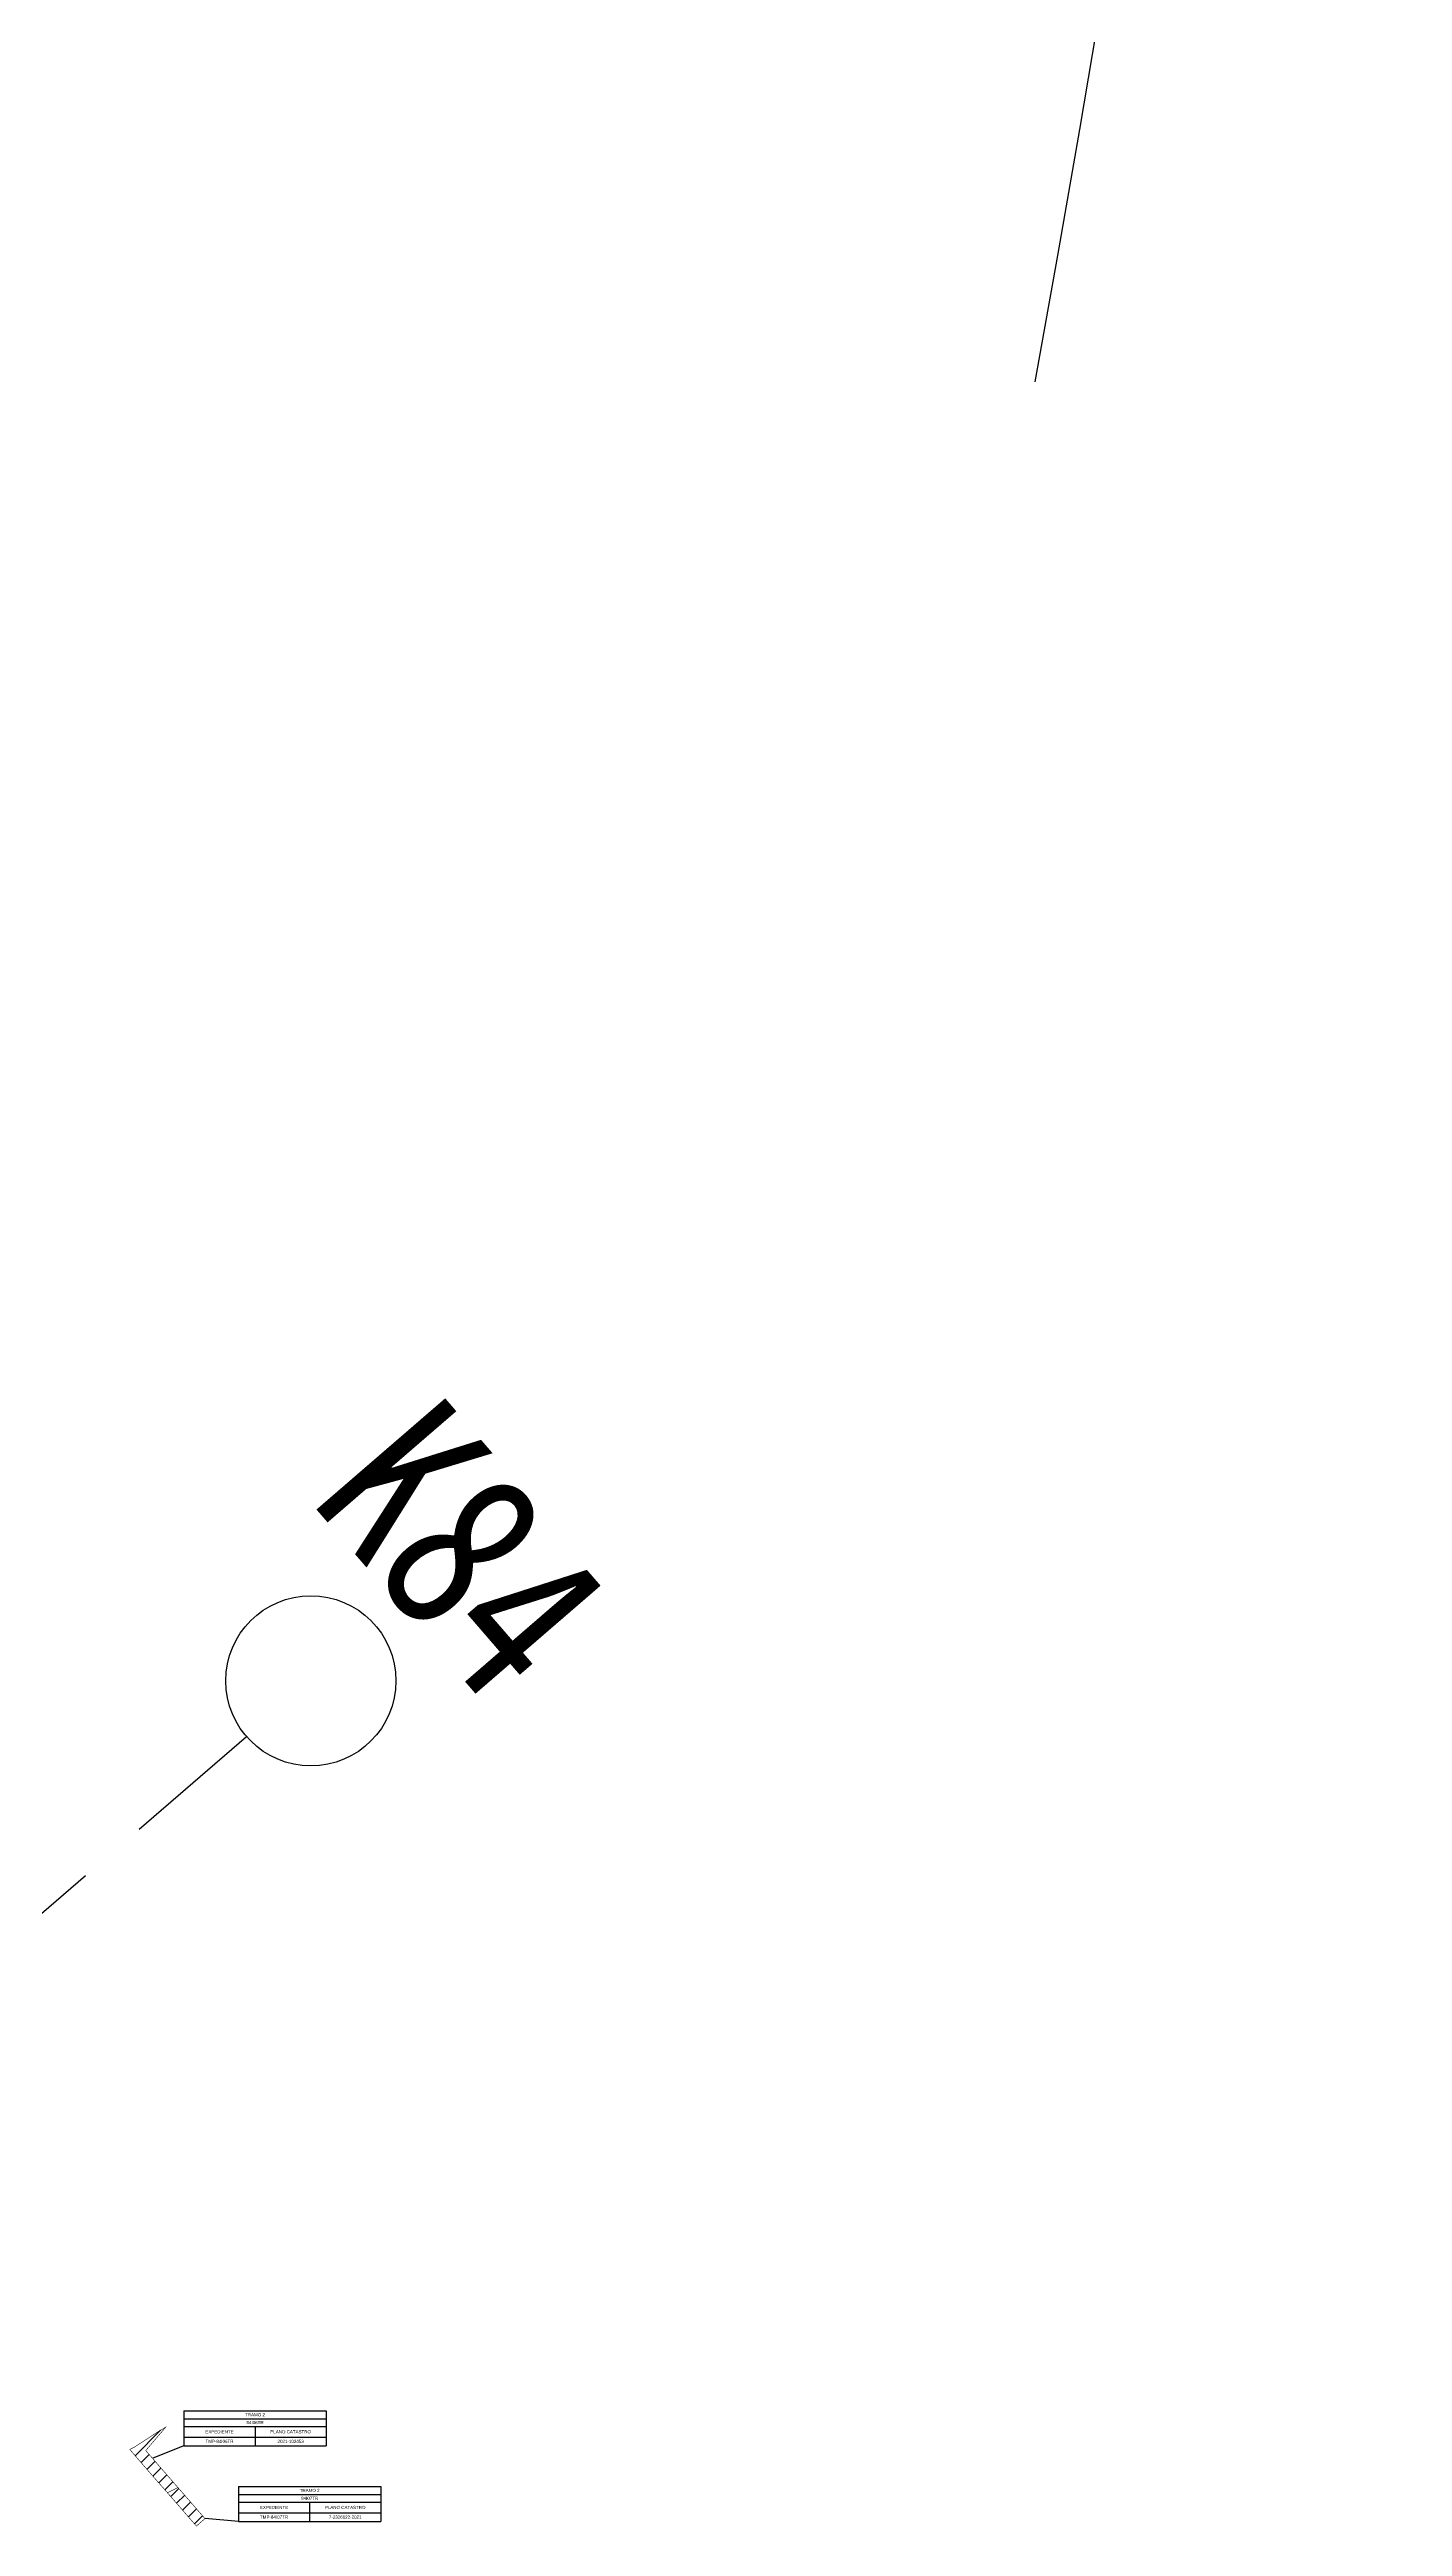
# Model space of a CAD drawing. Header units: inches. Extents: x 510447 to 606954, y 1095553 to 1134812.
# Drawn here: x 543649 to 544126, y 1123821 to 1124694 of the extents above; entities that cross this region are included whole.
import ezdxf

# ---------------------------------------------------------------- set-up
doc = ezdxf.new("R2010")
doc.units = ezdxf.units.IN
doc.header["$MEASUREMENT"] = 0
doc.linetypes.add('Kilométrica grande$1$JIS_02_2.0', pattern=[3, 2, -1])
for name, color, linetype in [('2021-102453', 7, 'Continuous'), ('7-2326122-2021', 7, 'Continuous'), ('INFORMACION', 130, 'Continuous'), ('Kilométrica grande$0$0-KM GRANDE', 220, 'Continuous')]:
    doc.layers.add(name, color=color, linetype=linetype)
doc.styles.add('Kilométrica grande$0$哥Arial', font='Arial.ttf', dxfattribs={"width": 0.8})
doc.styles.get("Standard").update_dxf_attribs({"font": 'Arial.ttf'})
pattern_1 = [(45, (543675.3853, 1123810.103), (-2.24506, 2.24506), [])]

# ---------------------------------------------------------------- blocks, each defined once
blk = doc.blocks.new('*T605')
at = {"layer": 'INFORMACION', "color": 0, "linetype": 'ByBlock', "lineweight": -2, "transparency": 16777216}
for p, q in [((0, 0), (50.17, 0)), ((0, 0), (0, -12.28)), ((50.17, 0), (50.17, -12.28)), ((0, -2.75), (50.17, -2.75)), ((0, -5.5), (50.17, -5.5)), ((25.09, -5.5), (25.09, -12.28)), ((0, -9.25), (50.17, -9.25)), ((0, -12.28), (50.17, -12.28))]:
    blk.add_line(p, q, dxfattribs=at)
at = {"layer": 'INFORMACION', "color": 0, "transparency": 16777216, "char_height": 1.125, "attachment_point": 5}
for s, insert, width in [('EXPEDIENTE', (12.54, -7.37), 25.0575), ('TRAMO 2', (25.09, -1.37), 50.145), ('84I06TR', (25.09, -4.12), 50.145), ('PLANO CATASTRO', (37.63, -7.37), 25.0575), ('TMP-84I06TR', (12.54, -10.76), 25.0575), ('2021-102453', (37.63, -10.76), 25.0575)]:
    blk.add_mtext(s, dxfattribs=dict(at, insert=insert, width=width))
blk = doc.blocks.new('*T606')
at = {"layer": 'INFORMACION', "color": 0, "linetype": 'ByBlock', "lineweight": -2, "transparency": 16777216}
for p, q in [((0, 0), (50.17, 0)), ((0, 0), (0, -12.28)), ((50.17, 0), (50.17, -12.28)), ((0, -2.75), (50.17, -2.75)), ((0, -5.5), (50.17, -5.5)), ((25.09, -5.5), (25.09, -12.28)), ((0, -9.25), (50.17, -9.25)), ((0, -12.28), (50.17, -12.28))]:
    blk.add_line(p, q, dxfattribs=at)
at = {"layer": 'INFORMACION', "color": 0, "transparency": 16777216, "char_height": 1.125, "attachment_point": 5}
for s, insert, width in [('EXPEDIENTE', (12.54, -7.37), 25.0575), ('TRAMO 2', (25.09, -1.37), 50.145), ('84I07TR', (25.09, -4.12), 50.145), ('PLANO CATASTRO', (37.63, -7.37), 25.0575), ('TMP-84I07TR', (12.54, -10.76), 25.0575), ('7-2326122-2021', (37.63, -10.76), 25.0575)]:
    blk.add_mtext(s, dxfattribs=dict(at, insert=insert, width=width))
blk = doc.blocks.new('Kilométrica grande')
at = {"color": 1}
blk.add_arc((536167.17, 1126006.63), 7959.13, 349.650122, 149.583125, dxfattribs=at)
at = {"layer": 'Kilométrica grande$0$0-KM GRANDE', "linetype": 'Kilométrica grande$1$JIS_02_2.0', "lineweight": -3, "ltscale": 25}
blk.add_line((543567.24, 1123968.36), (543718.6, 1124099.1), dxfattribs=at)
at = {"layer": 'Kilométrica grande$0$0-KM GRANDE'}
blk.add_circle((543741.3, 1124118.7), 30, dxfattribs=at)
at = {"layer": 'Kilométrica grande$0$0-KM GRANDE', "linetype": 'Continuous', "lineweight": -3, "insert": (543771.57, 1124144.85), "char_height": 60, "attachment_point": 8, "rotation": 310.81768, "style": 'Kilométrica grande$0$哥Arial'}
blk.add_mtext('{\\fSimHei|b0|i0|c134|p2;K84}', dxfattribs=at)

msp = doc.modelspace()

# ---------------------------------------------------------------- hatches: boundary and pattern name
at = {"layer": '2021-102453'}
h = msp.add_hatch(dxfattribs=at)
h.set_pattern_fill('ANSI31', color=30)
h.set_pattern_definition(pattern_1)
h.paths.add_polyline_path([(543684.06857, 1123840.01602), (543677.46026, 1123847.66732), (543679.23827, 1123848.60475), (543687.67211, 1123854.08873), (543690.13383, 1123855.54459), (543683.08012, 1123847.30034), (543694.41405, 1123834.2698), (543692.13963, 1123833.11675), (543690.73931, 1123832.40684)])
at = {"layer": '7-2326122-2021'}
h = msp.add_hatch(dxfattribs=at)
h.set_pattern_fill('ANSI31', color=256)
h.set_pattern_definition(pattern_1)
h.paths.add_polyline_path([(543690.73014, 1123832.41104), (543694.4138, 1123834.27853), (543703.96266, 1123823.30028), (543700.94611, 1123820.67341)])

# ---------------------------------------------------------------- linework, layer by layer
at = {"layer": '2021-102453', "color": 30, "const_width": 0.2}
msp.add_lwpolyline([(543684.06857, 1123840.01602), (543677.46026, 1123847.66732), (543679.23827, 1123848.60475), (543687.67211, 1123854.08873), (543690.13383, 1123855.54459), (543683.08012, 1123847.30034), (543694.41405, 1123834.2698), (543692.13963, 1123833.11675), (543690.73931, 1123832.40684)], close=True, dxfattribs=at)
at = {"layer": '7-2326122-2021', "const_width": 0.2}
msp.add_lwpolyline([(543690.73014, 1123832.41104), (543694.4138, 1123834.27853), (543703.96266, 1123823.30028), (543700.94611, 1123820.67341)], close=True, dxfattribs=at)
at = {"layer": 'INFORMACION'}
for points in [[(543696.54287, 1123849.00911), (543685.59342, 1123844.61183)], [(543715.78317, 1123822.31559), (543704.05702, 1123823.38196)]]:
    msp.add_lwpolyline(points, dxfattribs=at)

# ---------------------------------------------------------------- block references
for name, p in [('Kilométrica grande', (0, 0)), ('*T605', (543696.54287, 1123861.28911)), ('*T606', (543715.78317, 1123834.59559))]:
    msp.add_blockref(name, p)

doc.saveas('drawing.dxf')
